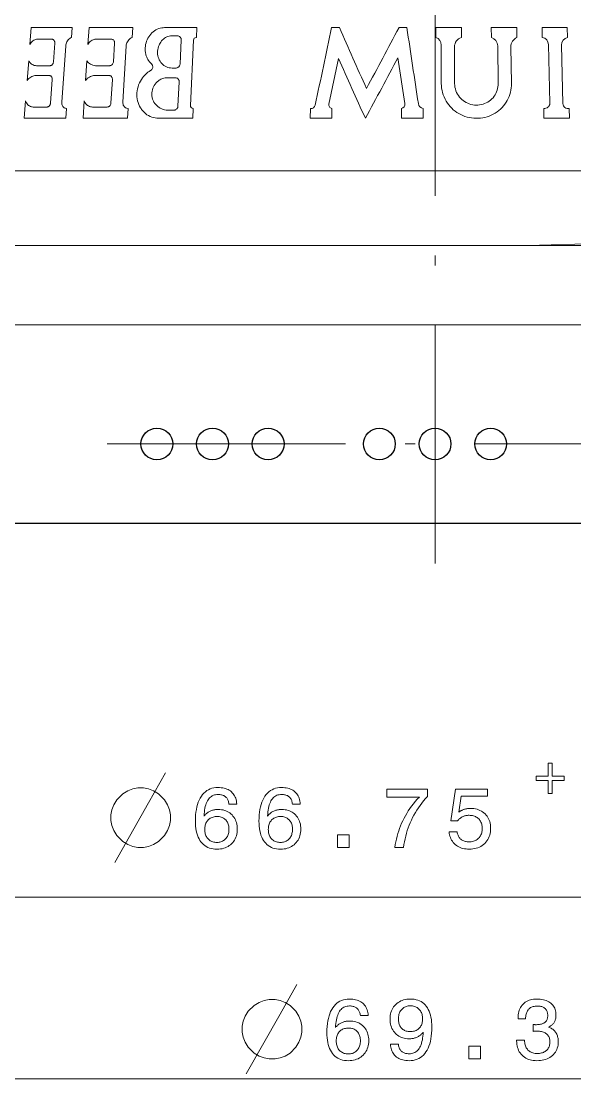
# Model space of a CAD drawing. Extents: x 0 to 297, y 0 to 420.
# Drawn here: x 87.8 to 115.7, y 100.2 to 153.5 of the extents above; entities that cross this region are included whole.
import ezdxf

# ---------------------------------------------------------------- set-up
doc = ezdxf.new("R2010")
doc.units = 0
doc.linetypes.add('DASHDOT', pattern=[18.5, 12, -3, 0.5, -3])

msp = doc.modelspace()

# ---------------------------------------------------------------- linework, layer by layer
at = {"color": 7, "linetype": 'DASHDOT', "lineweight": 13}
for p, q in [((108.657, 378.695), (108.657, 124.258)), ((92.158, 132.208), (125.571, 132.208))]:
    msp.add_line(p, q, dxfattribs=at)
at = {"color": 7, "lineweight": 13, "ltscale": 0.021229}
msp.add_line((88.269, 152.323), (88.333, 153.169), dxfattribs=at)
at = {"color": 7, "lineweight": 13, "ltscale": 0.05146}
msp.add_line((88.333, 153.169), (90.392, 153.169), dxfattribs=at)
at = {"color": 7, "lineweight": 13, "ltscale": 0.012431}
for p, q in [((90.392, 153.169), (90.358, 152.673)), ((90.113, 149.102), (90.078, 148.606))]:
    msp.add_line(p, q, dxfattribs=at)
at = {"color": 7, "lineweight": 13, "ltscale": 0.021213}
msp.add_line((91.188, 152.323), (91.243, 153.169), dxfattribs=at)
at = {"color": 7, "lineweight": 13, "ltscale": 0.054977}
msp.add_line((91.243, 153.169), (93.442, 153.169), dxfattribs=at)
at = {"color": 7, "lineweight": 13, "ltscale": 0.012422}
for p, q in [((93.442, 153.169), (93.414, 152.673)), ((93.21, 149.102), (93.181, 148.606))]:
    msp.add_line(p, q, dxfattribs=at)
at = {"color": 7, "lineweight": 13, "ltscale": 0.040527}
msp.add_line((95.045, 153.167), (96.666, 153.168), dxfattribs=at)
at = {"color": 7, "lineweight": 13, "ltscale": 0.012389}
msp.add_line((96.666, 153.168), (96.644, 152.673), dxfattribs=at)
at = {"color": 7, "lineweight": 13, "ltscale": 0.009804}
msp.add_line((103.452, 153.169), (103.844, 153.169), dxfattribs=at)
at = {"color": 7, "lineweight": 13, "ltscale": 0.009903}
msp.add_line((106.844, 153.169), (107.24, 153.169), dxfattribs=at)
at = {"color": 7, "lineweight": 13, "ltscale": 0.012402}
for p, q in [((108.697, 152.673), (108.697, 153.169)), ((109.985, 153.169), (109.988, 152.673)), ((106.964, 148.606), (106.968, 149.102)), ((108.057, 149.102), (108.056, 148.606))]:
    msp.add_line(p, q, dxfattribs=at)
at = {"color": 7, "lineweight": 13, "ltscale": 0.032215}
msp.add_line((108.697, 153.169), (109.985, 153.169), dxfattribs=at)
at = {"color": 7, "lineweight": 13, "ltscale": 0.012403}
for p, q in [((111.493, 152.673), (111.488, 153.169)), ((112.771, 153.169), (112.779, 152.673))]:
    msp.add_line(p, q, dxfattribs=at)
at = {"color": 7, "lineweight": 13, "ltscale": 0.032083}
msp.add_line((111.488, 153.169), (112.771, 153.169), dxfattribs=at)
at = {"color": 7, "lineweight": 13, "ltscale": 0.012405}
for p, q in [((114.053, 152.673), (114.043, 153.169)), ((102.378, 148.606), (102.389, 149.102)), ((114.135, 148.606), (114.125, 149.102))]:
    msp.add_line(p, q, dxfattribs=at)
at = {"color": 7, "lineweight": 13, "ltscale": 0.031731}
msp.add_line((114.043, 153.169), (115.312, 153.169), dxfattribs=at)
at = {"color": 7, "lineweight": 13, "ltscale": 0.012406}
for p, q in [((115.312, 153.169), (115.325, 152.673)), ((115.414, 149.102), (115.426, 148.606))]:
    msp.add_line(p, q, dxfattribs=at)
at = {"color": 7, "lineweight": 13, "ltscale": 0.018176}
msp.add_line((89.375, 152.585), (88.648, 152.585), dxfattribs=at)
at = {"color": 7, "lineweight": 13, "ltscale": 0.02344}
msp.add_line((89.457, 151.452), (89.524, 152.387), dxfattribs=at)
at = {"color": 7, "lineweight": 13, "ltscale": 0.01945}
msp.add_line((92.368, 152.585), (91.59, 152.585), dxfattribs=at)
at = {"color": 7, "lineweight": 13, "ltscale": 0.023423}
msp.add_line((92.474, 151.452), (92.53, 152.387), dxfattribs=at)
at = {"color": 7, "lineweight": 13, "ltscale": 0.007694}
msp.add_line((95.399, 152.751), (95.707, 152.751), dxfattribs=at)
at = {"color": 7, "lineweight": 13, "ltscale": 0.030544}
msp.add_line((95.881, 152.553), (95.823, 151.332), dxfattribs=at)
at = {"color": 7, "lineweight": 13, "ltscale": 0.082039}
msp.add_line((96.498, 152.53), (96.349, 149.252), dxfattribs=at)
at = {"color": 7, "lineweight": 13, "ltscale": 0.048523}
msp.add_line((108.973, 150.352), (108.971, 152.293), dxfattribs=at)
at = {"color": 7, "lineweight": 13, "ltscale": 0.073839}
msp.add_line((114.432, 149.363), (114.369, 152.316), dxfattribs=at)
at = {"color": 7, "lineweight": 13, "ltscale": 0.07355}
msp.add_line((115.025, 152.287), (115.095, 149.346), dxfattribs=at)
at = {"color": 7, "lineweight": 13, "ltscale": 0.070913}
msp.add_line((90.069, 152.244), (89.868, 149.415), dxfattribs=at)
at = {"color": 7, "lineweight": 13, "ltscale": 0.070861}
msp.add_line((93.113, 152.244), (92.945, 149.415), dxfattribs=at)
at = {"color": 7, "lineweight": 13, "ltscale": 0.04625}
msp.add_line((109.637, 152.203), (109.644, 150.353), dxfattribs=at)
at = {"color": 7, "lineweight": 13, "ltscale": 0.047525}
msp.add_line((111.833, 150.352), (111.812, 152.253), dxfattribs=at)
at = {"color": 7, "lineweight": 13, "ltscale": 0.046169}
msp.add_line((112.473, 152.199), (112.5, 150.352), dxfattribs=at)
at = {"color": 7, "lineweight": 13, "ltscale": 0.024876}
msp.add_line((88.13, 150.509), (88.206, 151.501), dxfattribs=at)
at = {"color": 7, "lineweight": 13, "ltscale": 0.016954}
msp.add_line((88.6, 151.253), (89.279, 151.253), dxfattribs=at)
at = {"color": 7, "lineweight": 13, "ltscale": 0.024857}
msp.add_line((91.069, 150.509), (91.134, 151.501), dxfattribs=at)
at = {"color": 7, "lineweight": 13, "ltscale": 0.01814}
msp.add_line((91.561, 151.253), (92.287, 151.253), dxfattribs=at)
at = {"color": 7, "lineweight": 13, "ltscale": 0.058922}
msp.add_line((103.799, 151.622), (103.313, 149.316), dxfattribs=at)
at = {"color": 7, "lineweight": 13, "ltscale": 0.058469}
msp.add_line((107.135, 149.342), (106.791, 151.655), dxfattribs=at)
at = {"color": 7, "lineweight": 13, "ltscale": 0.017144}
msp.add_line((89.243, 150.755), (88.557, 150.755), dxfattribs=at)
at = {"color": 7, "lineweight": 13, "ltscale": 0.018344}
msp.add_line((92.257, 150.755), (91.523, 150.755), dxfattribs=at)
at = {"color": 7, "lineweight": 13, "ltscale": 0.005165}
msp.add_line((95.628, 151.134), (95.422, 151.134), dxfattribs=at)
at = {"color": 7, "lineweight": 13, "ltscale": 0.029759}
msp.add_line((89.307, 149.37), (89.393, 150.557), dxfattribs=at)
at = {"color": 7, "lineweight": 13, "ltscale": 0.029737}
msp.add_line((92.348, 149.37), (92.42, 150.557), dxfattribs=at)
at = {"color": 7, "lineweight": 13, "ltscale": 0.011281}
msp.add_line((95.153, 150.638), (95.604, 150.638), dxfattribs=at)
at = {"color": 7, "lineweight": 13, "ltscale": 0.030638}
msp.add_line((95.78, 150.439), (95.721, 149.215), dxfattribs=at)
at = {"color": 7, "lineweight": 13, "ltscale": 0.021802}
msp.add_line((87.985, 148.606), (88.051, 149.475), dxfattribs=at)
at = {"color": 7, "lineweight": 13, "ltscale": 0.017209}
msp.add_line((88.44, 149.171), (89.128, 149.171), dxfattribs=at)
at = {"color": 7, "lineweight": 13, "ltscale": 0.021785}
msp.add_line((90.944, 148.606), (91.001, 149.475), dxfattribs=at)
at = {"color": 7, "lineweight": 13, "ltscale": 0.018413}
msp.add_line((91.423, 149.171), (92.16, 149.171), dxfattribs=at)
at = {"color": 7, "lineweight": 13, "ltscale": 0.012415}
msp.add_line((96.483, 149.102), (96.461, 148.606), dxfattribs=at)
at = {"color": 7, "lineweight": 13, "ltscale": 0.012404}
msp.add_line((103.471, 149.102), (103.461, 148.606), dxfattribs=at)
at = {"color": 7, "lineweight": 13, "ltscale": 0.052342}
msp.add_line((90.078, 148.606), (87.985, 148.606), dxfattribs=at)
at = {"color": 7, "lineweight": 13, "ltscale": 0.05592}
msp.add_line((93.181, 148.606), (90.944, 148.606), dxfattribs=at)
at = {"color": 7, "lineweight": 13, "ltscale": 0.04269}
msp.add_line((96.461, 148.606), (94.753, 148.606), dxfattribs=at)
at = {"color": 7, "lineweight": 13, "ltscale": 0.008134}
msp.add_line((95.526, 149.017), (95.2, 149.017), dxfattribs=at)
at = {"color": 7, "lineweight": 13, "ltscale": 0.027077}
msp.add_line((103.461, 148.606), (102.378, 148.606), dxfattribs=at)
at = {"color": 7, "lineweight": 13, "ltscale": 0.027278}
msp.add_line((108.056, 148.606), (106.964, 148.606), dxfattribs=at)
at = {"color": 7, "lineweight": 13, "ltscale": 0.032276}
msp.add_line((115.426, 148.606), (114.135, 148.606), dxfattribs=at)
at = {"color": 7, "lineweight": 13}
for p, q in [((138.881, 145.959), (74.217, 145.959)), ((113.332, 142.208), (143.32, 143.056)), ((139.087, 142.208), (73.982, 142.208)), ((139.087, 138.208), (73.982, 138.208)), ((78.236, 109.396), (139.077, 109.396)), ((76.936, 100.248), (140.377, 100.248))]:
    msp.add_line(p, q, dxfattribs=at)
at = {"color": 7, "lineweight": 30}
msp.add_line((142.032, 128.208), (75.282, 128.208), dxfattribs=at)
at = {"color": 7, "lineweight": 13}
for points in [[(94.385, 151.347), (94.334, 151.396), (94.287, 151.45), (94.244, 151.507), (94.205, 151.567), (94.171, 151.631), (94.146, 151.686), (94.125, 151.743), (94.107, 151.801), (94.095, 151.846), (94.086, 151.89), (94.078, 151.936), (94.073, 151.983), (94.068, 152.067), (94.069, 152.151), (94.077, 152.235), (94.091, 152.319), (94.111, 152.402), (94.137, 152.482), (94.169, 152.561), (94.207, 152.637), (94.25, 152.709), (94.298, 152.778), (94.351, 152.842), (94.409, 152.902), (94.471, 152.956), (94.536, 153.005), (94.605, 153.049), (94.678, 153.086), (94.752, 153.116), (94.829, 153.14), (94.9, 153.155), (94.973, 153.164), (95.045, 153.167)], [(88.648, 152.585), (88.604, 152.582), (88.56, 152.574), (88.518, 152.56), (88.468, 152.536), (88.42, 152.505), (88.376, 152.467), (88.336, 152.424), (88.3, 152.376), (88.269, 152.323)], [(89.524, 152.387), (89.524, 152.417), (89.52, 152.448), (89.512, 152.477), (89.497, 152.511), (89.486, 152.527), (89.474, 152.541), (89.462, 152.553), (89.448, 152.563), (89.425, 152.575), (89.4, 152.583), (89.375, 152.585)], [(90.358, 152.673), (90.313, 152.652), (90.27, 152.626), (90.229, 152.592), (90.192, 152.552), (90.158, 152.508), (90.13, 152.461), (90.107, 152.41), (90.088, 152.356), (90.076, 152.3), (90.069, 152.244)], [(91.59, 152.585), (91.543, 152.582), (91.497, 152.574), (91.451, 152.56), (91.398, 152.536), (91.348, 152.505), (91.301, 152.468), (91.258, 152.424), (91.22, 152.376), (91.188, 152.323)], [(92.53, 152.387), (92.53, 152.417), (92.526, 152.448), (92.517, 152.476), (92.509, 152.494), (92.5, 152.511), (92.484, 152.531), (92.466, 152.549), (92.446, 152.563), (92.422, 152.575), (92.395, 152.583), (92.368, 152.585)], [(93.414, 152.673), (93.366, 152.652), (93.321, 152.625), (93.278, 152.592), (93.239, 152.552), (93.205, 152.509), (93.175, 152.461), (93.151, 152.41), (93.132, 152.356), (93.12, 152.3), (93.113, 152.244)], [(95.422, 151.134), (95.349, 151.138), (95.278, 151.149), (95.208, 151.167), (95.141, 151.192), (95.076, 151.224), (95.015, 151.263), (94.959, 151.308), (94.906, 151.359), (94.858, 151.415), (94.816, 151.476), (94.78, 151.541), (94.75, 151.61), (94.726, 151.681), (94.708, 151.755), (94.697, 151.831), (94.692, 151.909), (94.694, 151.987), (94.703, 152.065), (94.718, 152.141), (94.739, 152.217), (94.767, 152.29), (94.792, 152.343), (94.819, 152.394), (94.85, 152.443)], [(94.85, 152.443), (94.89, 152.497), (94.935, 152.548), (94.984, 152.593), (95.037, 152.634), (95.093, 152.669), (95.152, 152.699), (95.212, 152.721), (95.273, 152.738), (95.336, 152.748), (95.399, 152.751)], [(95.707, 152.751), (95.736, 152.749), (95.764, 152.741), (95.79, 152.729), (95.813, 152.713), (95.834, 152.692), (95.852, 152.668), (95.866, 152.642), (95.875, 152.613), (95.88, 152.583), (95.881, 152.553)], [(88.206, 151.501), (88.233, 151.457), (88.264, 151.417), (88.298, 151.38), (88.335, 151.347), (88.383, 151.314), (88.434, 151.288), (88.488, 151.268), (88.543, 151.257), (88.6, 151.253)], [(89.279, 151.253), (89.304, 151.256), (89.33, 151.263), (89.354, 151.274), (89.37, 151.285), (89.385, 151.297), (89.411, 151.327), (89.432, 151.362), (89.444, 151.39), (89.452, 151.421), (89.457, 151.452)], [(92.287, 151.253), (92.314, 151.256), (92.341, 151.263), (92.367, 151.275), (92.384, 151.285), (92.399, 151.297), (92.414, 151.311), (92.427, 151.327), (92.449, 151.362), (92.462, 151.39), (92.47, 151.421), (92.474, 151.452)], [(94.339, 151.003), (94.371, 151.025), (94.399, 151.053), (94.422, 151.088), (94.439, 151.126), (94.448, 151.166), (94.45, 151.207), (94.444, 151.248), (94.431, 151.285), (94.422, 151.303), (94.411, 151.319), (94.399, 151.334), (94.385, 151.347)], [(95.823, 151.332), (95.819, 151.301), (95.811, 151.271), (95.798, 151.242), (95.788, 151.225), (95.775, 151.208), (95.757, 151.187), (95.736, 151.17), (95.713, 151.155), (95.686, 151.144), (95.657, 151.136), (95.628, 151.134)], [(88.557, 150.755), (88.51, 150.753), (88.463, 150.745), (88.416, 150.732), (88.362, 150.71), (88.309, 150.681), (88.259, 150.646), (88.212, 150.605), (88.169, 150.559), (88.13, 150.509)], [(89.393, 150.557), (89.393, 150.587), (89.389, 150.618), (89.381, 150.647), (89.365, 150.681), (89.355, 150.697), (89.343, 150.711), (89.33, 150.723), (89.316, 150.733), (89.293, 150.745), (89.268, 150.753), (89.243, 150.755)], [(91.523, 150.755), (91.472, 150.753), (91.422, 150.745), (91.372, 150.732), (91.314, 150.71), (91.259, 150.681), (91.206, 150.646), (91.156, 150.606), (91.11, 150.56), (91.069, 150.509)], [(92.42, 150.557), (92.42, 150.587), (92.415, 150.618), (92.406, 150.646), (92.398, 150.664), (92.389, 150.681), (92.373, 150.701), (92.355, 150.719), (92.335, 150.733), (92.31, 150.745), (92.284, 150.753), (92.257, 150.755)], [(94.753, 148.606), (94.663, 148.609), (94.573, 148.621), (94.486, 148.639), (94.4, 148.665), (94.317, 148.698), (94.237, 148.739), (94.16, 148.785), (94.103, 148.827), (94.048, 148.873), (93.996, 148.922), (93.947, 148.975), (93.917, 149.011), (93.888, 149.05), (93.86, 149.089), (93.834, 149.13), (93.787, 149.215), (93.747, 149.304), (93.714, 149.396), (93.688, 149.491), (93.669, 149.588), (93.657, 149.689), (93.653, 149.79), (93.656, 149.892), (93.667, 149.994), (93.684, 150.094), (93.709, 150.194), (93.741, 150.291), (93.78, 150.386), (93.826, 150.477), (93.878, 150.565), (93.926, 150.635), (93.978, 150.702), (94.034, 150.765), (94.094, 150.824), (94.151, 150.874), (94.211, 150.921), (94.274, 150.964), (94.339, 151.003)], [(94.47, 149.503), (94.455, 149.539), (94.442, 149.575), (94.422, 149.65), (94.409, 149.728), (94.403, 149.806), (94.405, 149.885), (94.415, 149.964), (94.432, 150.042), (94.456, 150.119), (94.487, 150.193), (94.525, 150.263), (94.57, 150.33), (94.62, 150.391), (94.675, 150.447), (94.735, 150.496), (94.767, 150.519), (94.8, 150.539), (94.851, 150.567), (94.903, 150.59), (94.957, 150.609), (95.013, 150.623), (95.083, 150.634), (95.153, 150.638)], [(95.604, 150.638), (95.633, 150.635), (95.661, 150.628), (95.688, 150.616), (95.712, 150.6), (95.733, 150.579), (95.75, 150.555), (95.764, 150.529), (95.774, 150.5), (95.779, 150.47), (95.78, 150.439)], [(112.5, 150.352), (112.498, 150.242), (112.489, 150.131), (112.473, 150.022), (112.45, 149.914), (112.42, 149.808), (112.384, 149.704), (112.34, 149.602), (112.291, 149.503), (112.235, 149.408), (112.173, 149.317), (112.104, 149.229), (112.03, 149.146), (111.951, 149.067), (111.867, 148.994), (111.778, 148.927), (111.685, 148.865), (111.588, 148.809), (111.487, 148.76), (111.384, 148.717), (111.277, 148.68), (111.168, 148.651), (111.057, 148.628), (110.945, 148.612), (110.832, 148.604), (110.719, 148.602), (110.606, 148.608), (110.493, 148.621), (110.381, 148.641), (110.271, 148.667), (110.163, 148.701), (110.057, 148.742), (109.954, 148.788), (109.854, 148.842), (109.758, 148.901), (109.666, 148.967), (109.578, 149.038), (109.495, 149.114), (109.417, 149.196), (109.345, 149.282), (109.278, 149.372), (109.216, 149.47), (109.16, 149.572), (109.111, 149.677), (109.069, 149.785), (109.035, 149.895), (109.008, 150.008), (108.989, 150.122), (108.977, 150.237), (108.973, 150.352)], [(109.644, 150.353), (109.648, 150.261), (109.661, 150.169), (109.681, 150.079), (109.708, 149.991), (109.743, 149.906), (109.786, 149.823), (109.835, 149.745), (109.887, 149.675), (109.945, 149.61), (110.007, 149.549), (110.075, 149.493), (110.147, 149.443), (110.222, 149.399), (110.301, 149.36), (110.383, 149.328), (110.467, 149.303), (110.552, 149.284), (110.639, 149.272), (110.727, 149.267), (110.815, 149.269), (110.902, 149.277), (110.988, 149.293), (111.073, 149.315), (111.155, 149.344), (111.234, 149.379), (111.31, 149.421), (111.383, 149.468), (111.452, 149.521), (111.516, 149.579), (111.575, 149.642), (111.628, 149.71), (111.676, 149.781), (111.718, 149.856), (111.753, 149.934), (111.783, 150.014), (111.805, 150.097), (111.821, 150.181), (111.831, 150.266), (111.833, 150.352)], [(88.051, 149.475), (88.073, 149.423), (88.099, 149.374), (88.13, 149.329), (88.165, 149.289), (88.205, 149.253), (88.247, 149.224), (88.292, 149.201), (88.34, 149.185), (88.389, 149.174), (88.44, 149.171)], [(89.128, 149.171), (89.154, 149.174), (89.18, 149.181), (89.204, 149.192), (89.22, 149.203), (89.235, 149.215), (89.262, 149.245), (89.283, 149.279), (89.295, 149.308), (89.303, 149.339), (89.307, 149.37)], [(89.868, 149.415), (89.868, 149.367), (89.874, 149.319), (89.887, 149.273), (89.906, 149.232), (89.93, 149.194), (89.959, 149.162), (89.993, 149.136), (90.031, 149.117), (90.051, 149.11), (90.092, 149.103), (90.113, 149.102)], [(91.001, 149.475), (91.025, 149.423), (91.055, 149.374), (91.089, 149.329), (91.127, 149.288), (91.17, 149.253), (91.216, 149.224), (91.265, 149.201), (91.316, 149.185), (91.369, 149.174), (91.423, 149.171)], [(92.16, 149.171), (92.187, 149.174), (92.215, 149.181), (92.241, 149.192), (92.257, 149.203), (92.273, 149.215), (92.288, 149.229), (92.301, 149.245), (92.323, 149.28), (92.336, 149.308), (92.344, 149.339), (92.348, 149.37)], [(92.945, 149.415), (92.946, 149.367), (92.953, 149.319), (92.967, 149.273), (92.987, 149.232), (93.014, 149.194), (93.045, 149.162), (93.082, 149.136), (93.123, 149.117), (93.144, 149.11), (93.188, 149.103), (93.21, 149.102)], [(95.2, 149.017), (95.123, 149.021), (95.047, 149.032), (94.972, 149.05), (94.9, 149.076), (94.831, 149.109), (94.765, 149.148), (94.705, 149.192), (94.65, 149.242), (94.599, 149.296), (94.553, 149.356), (94.513, 149.419), (94.49, 149.461), (94.47, 149.503)], [(95.721, 149.215), (95.717, 149.184), (95.709, 149.154), (95.697, 149.125), (95.68, 149.099), (95.66, 149.075), (95.636, 149.055), (95.611, 149.038), (95.583, 149.027), (95.555, 149.019), (95.526, 149.017)], [(92.543, 111.146), (94.243, 114.146), (95.093, 115.646)], [(99.158, 100.498), (100.858, 103.498), (101.708, 104.998)]]:
    msp.add_lwpolyline(points, dxfattribs=at)
for points in [[(114.344, 116.133), (114.556, 116.133), (114.556, 115.478), (115.152, 115.478), (115.152, 115.268), (114.556, 115.268), (114.556, 114.613), (114.344, 114.613), (114.344, 115.268), (113.745, 115.268), (113.745, 115.478), (114.344, 115.478)], [(93.993, 114.896), (93.693, 114.896), (93.443, 114.846), (93.193, 114.746), (92.943, 114.596), (92.643, 114.296), (92.493, 114.046), (92.393, 113.796), (92.343, 113.546), (92.343, 113.246), (92.393, 112.996), (92.493, 112.746), (92.643, 112.496), (92.943, 112.196), (93.193, 112.046), (93.443, 111.946), (93.693, 111.896), (93.993, 111.896), (94.243, 111.946), (94.493, 112.046), (94.743, 112.196), (95.043, 112.496), (95.193, 112.746), (95.293, 112.996), (95.343, 113.246), (95.343, 113.546), (95.293, 113.796), (95.193, 114.046), (95.043, 114.296), (94.743, 114.596), (94.493, 114.746), (94.243, 114.846)], [(98.679, 114.084), (98.283, 114.084), (98.277, 114.13), (98.269, 114.173), (98.258, 114.215), (98.245, 114.254), (98.23, 114.29), (98.213, 114.325), (98.193, 114.357), (98.171, 114.388), (98.147, 114.416), (98.12, 114.441), (98.091, 114.465), (98.06, 114.486), (98.027, 114.504), (97.992, 114.52), (97.955, 114.534), (97.916, 114.545), (97.875, 114.554), (97.831, 114.56), (97.786, 114.564), (97.739, 114.565), (97.674, 114.562), (97.613, 114.554), (97.555, 114.54), (97.5, 114.522), (97.448, 114.497), (97.399, 114.468), (97.354, 114.432), (97.311, 114.392), (97.271, 114.346), (97.235, 114.295), (97.201, 114.238), (97.171, 114.176), (97.143, 114.108), (97.118, 114.034), (97.096, 113.955), (97.077, 113.871), (97.061, 113.781), (97.048, 113.685), (97.038, 113.584), (97.03, 113.477), (97.056, 113.509), (97.083, 113.539), (97.111, 113.567), (97.14, 113.594), (97.171, 113.62), (97.202, 113.644), (97.235, 113.666), (97.268, 113.687), (97.303, 113.706), (97.339, 113.724), (97.376, 113.74), (97.414, 113.754), (97.452, 113.767), (97.492, 113.778), (97.532, 113.787), (97.574, 113.794), (97.616, 113.8), (97.659, 113.805), (97.702, 113.807), (97.747, 113.808), (97.831, 113.805), (97.911, 113.797), (97.988, 113.783), (98.062, 113.764), (98.133, 113.74), (98.2, 113.71), (98.265, 113.674), (98.326, 113.633), (98.384, 113.587), (98.439, 113.535), (98.489, 113.479), (98.534, 113.419), (98.574, 113.355), (98.609, 113.289), (98.638, 113.218), (98.662, 113.145), (98.68, 113.067), (98.694, 112.987), (98.702, 112.903), (98.704, 112.815), (98.701, 112.727), (98.693, 112.643), (98.679, 112.562), (98.659, 112.484), (98.634, 112.41), (98.603, 112.339), (98.566, 112.271), (98.524, 112.207), (98.476, 112.146), (98.423, 112.089), (98.365, 112.036), (98.303, 111.988), (98.238, 111.946), (98.17, 111.91), (98.098, 111.879), (98.022, 111.854), (97.944, 111.834), (97.861, 111.82), (97.775, 111.812), (97.686, 111.809), (97.583, 111.813), (97.485, 111.824), (97.392, 111.842), (97.304, 111.868), (97.221, 111.9), (97.142, 111.941), (97.069, 111.988), (97.001, 112.043), (96.937, 112.105), (96.878, 112.174), (96.825, 112.25), (96.778, 112.333), (96.735, 112.422), (96.699, 112.517), (96.668, 112.619), (96.643, 112.728), (96.623, 112.843), (96.609, 112.964), (96.601, 113.092), (96.598, 113.226), (96.601, 113.383), (96.61, 113.534), (96.625, 113.676), (96.646, 113.812), (96.673, 113.94), (96.705, 114.061), (96.744, 114.175), (96.789, 114.282), (96.84, 114.381), (96.896, 114.473), (96.958, 114.557), (97.025, 114.632), (97.097, 114.698), (97.173, 114.756), (97.255, 114.804), (97.341, 114.844), (97.431, 114.875), (97.527, 114.897), (97.627, 114.91), (97.732, 114.915), (97.816, 114.913), (97.896, 114.906), (97.973, 114.895), (98.046, 114.88), (98.115, 114.86), (98.181, 114.837), (98.243, 114.808), (98.302, 114.776), (98.357, 114.739), (98.408, 114.698), (98.455, 114.652), (98.498, 114.604), (98.536, 114.551), (98.57, 114.495), (98.6, 114.436), (98.624, 114.372), (98.645, 114.306), (98.661, 114.235), (98.672, 114.162)], [(101.877, 114.084), (101.481, 114.084), (101.475, 114.13), (101.467, 114.173), (101.456, 114.215), (101.444, 114.254), (101.429, 114.29), (101.411, 114.325), (101.391, 114.357), (101.369, 114.388), (101.345, 114.416), (101.318, 114.441), (101.29, 114.465), (101.259, 114.486), (101.226, 114.504), (101.191, 114.52), (101.153, 114.534), (101.114, 114.545), (101.073, 114.554), (101.03, 114.56), (100.984, 114.564), (100.937, 114.565), (100.873, 114.562), (100.811, 114.554), (100.753, 114.54), (100.698, 114.522), (100.646, 114.497), (100.598, 114.468), (100.552, 114.432), (100.509, 114.392), (100.469, 114.346), (100.433, 114.295), (100.399, 114.238), (100.369, 114.176), (100.341, 114.108), (100.316, 114.034), (100.294, 113.955), (100.275, 113.871), (100.259, 113.781), (100.246, 113.685), (100.236, 113.584), (100.228, 113.477), (100.254, 113.509), (100.281, 113.539), (100.309, 113.567), (100.339, 113.594), (100.369, 113.62), (100.4, 113.644), (100.433, 113.666), (100.467, 113.687), (100.501, 113.706), (100.537, 113.724), (100.574, 113.74), (100.612, 113.754), (100.651, 113.767), (100.69, 113.778), (100.73, 113.787), (100.772, 113.794), (100.814, 113.8), (100.857, 113.805), (100.901, 113.807), (100.945, 113.808), (101.029, 113.805), (101.109, 113.797), (101.186, 113.783), (101.26, 113.764), (101.331, 113.74), (101.399, 113.71), (101.463, 113.674), (101.524, 113.633), (101.582, 113.587), (101.637, 113.535), (101.687, 113.479), (101.732, 113.419), (101.772, 113.355), (101.807, 113.289), (101.836, 113.218), (101.86, 113.145), (101.878, 113.067), (101.892, 112.987), (101.9, 112.903), (101.902, 112.815), (101.9, 112.727), (101.891, 112.643), (101.877, 112.562), (101.857, 112.484), (101.832, 112.41), (101.801, 112.339), (101.764, 112.271), (101.722, 112.207), (101.674, 112.146), (101.621, 112.089), (101.563, 112.036), (101.501, 111.988), (101.436, 111.946), (101.368, 111.91), (101.296, 111.879), (101.221, 111.854), (101.142, 111.834), (101.059, 111.82), (100.973, 111.812), (100.884, 111.809), (100.781, 111.813), (100.683, 111.824), (100.59, 111.842), (100.502, 111.868), (100.419, 111.9), (100.34, 111.941), (100.267, 111.988), (100.199, 112.043), (100.135, 112.105), (100.077, 112.174), (100.023, 112.25), (99.976, 112.333), (99.934, 112.422), (99.897, 112.517), (99.866, 112.619), (99.841, 112.728), (99.822, 112.843), (99.807, 112.964), (99.799, 113.092), (99.796, 113.226), (99.799, 113.383), (99.808, 113.534), (99.823, 113.676), (99.844, 113.812), (99.871, 113.94), (99.904, 114.061), (99.942, 114.175), (99.987, 114.282), (100.038, 114.381), (100.095, 114.473), (100.157, 114.557), (100.223, 114.632), (100.295, 114.698), (100.372, 114.756), (100.453, 114.804), (100.539, 114.844), (100.629, 114.875), (100.725, 114.897), (100.825, 114.91), (100.93, 114.915), (101.014, 114.913), (101.094, 114.906), (101.171, 114.895), (101.244, 114.88), (101.313, 114.86), (101.379, 114.837), (101.441, 114.808), (101.5, 114.776), (101.555, 114.739), (101.606, 114.698), (101.653, 114.652), (101.696, 114.604), (101.735, 114.551), (101.768, 114.495), (101.798, 114.436), (101.823, 114.372), (101.843, 114.306), (101.859, 114.235), (101.87, 114.162)], [(106.637, 111.896), (106.659, 112.039), (106.684, 112.181), (106.714, 112.321), (106.748, 112.458), (106.785, 112.594), (106.827, 112.727), (106.873, 112.859), (106.923, 112.989), (106.977, 113.116), (107.035, 113.242), (107.097, 113.366), (107.164, 113.489), (107.236, 113.611), (107.312, 113.732), (107.393, 113.851), (107.478, 113.97), (107.569, 114.088), (107.663, 114.204), (107.763, 114.32), (107.867, 114.434), (106.226, 114.434), (106.226, 114.828), (108.282, 114.828), (108.282, 114.47), (108.182, 114.358), (108.085, 114.244), (107.993, 114.128), (107.906, 114.011), (107.822, 113.892), (107.743, 113.772), (107.668, 113.649), (107.597, 113.525), (107.53, 113.4), (107.468, 113.272), (107.41, 113.143), (107.356, 113.012), (107.306, 112.879), (107.26, 112.745), (107.219, 112.608), (107.181, 112.469), (107.148, 112.329), (107.119, 112.186), (107.094, 112.042), (107.074, 111.896)], [(109.365, 112.678), (109.766, 112.678), (109.774, 112.632), (109.785, 112.588), (109.799, 112.547), (109.814, 112.507), (109.833, 112.469), (109.853, 112.434), (109.877, 112.4), (109.902, 112.369), (109.93, 112.339), (109.961, 112.312), (109.994, 112.287), (110.028, 112.265), (110.064, 112.245), (110.102, 112.228), (110.142, 112.213), (110.184, 112.201), (110.227, 112.192), (110.272, 112.186), (110.318, 112.182), (110.367, 112.18), (110.426, 112.182), (110.483, 112.188), (110.537, 112.197), (110.589, 112.21), (110.639, 112.226), (110.686, 112.246), (110.731, 112.27), (110.774, 112.298), (110.814, 112.329), (110.852, 112.364), (110.887, 112.402), (110.918, 112.442), (110.945, 112.484), (110.969, 112.529), (110.989, 112.576), (111.006, 112.626), (111.019, 112.677), (111.028, 112.731), (111.033, 112.788), (111.035, 112.847), (111.033, 112.906), (111.028, 112.964), (111.019, 113.019), (111.006, 113.071), (110.99, 113.121), (110.97, 113.169), (110.946, 113.214), (110.919, 113.256), (110.888, 113.296), (110.854, 113.334), (110.816, 113.368), (110.776, 113.399), (110.734, 113.426), (110.689, 113.45), (110.641, 113.47), (110.592, 113.486), (110.539, 113.499), (110.484, 113.508), (110.427, 113.513), (110.367, 113.515), (110.332, 113.514), (110.298, 113.512), (110.265, 113.509), (110.232, 113.504), (110.2, 113.497), (110.168, 113.49), (110.137, 113.481), (110.106, 113.47), (110.077, 113.458), (110.047, 113.445), (110.019, 113.431), (109.991, 113.415), (109.964, 113.397), (109.938, 113.379), (109.912, 113.359), (109.887, 113.337), (109.863, 113.315), (109.84, 113.291), (109.817, 113.265), (109.796, 113.239), (109.452, 113.239), (109.688, 114.828), (111.29, 114.828), (111.29, 114.474), (109.977, 114.474), (109.857, 113.667), (109.879, 113.685), (109.901, 113.703), (109.925, 113.719), (109.949, 113.735), (109.974, 113.75), (110, 113.764), (110.026, 113.777), (110.054, 113.789), (110.082, 113.801), (110.111, 113.811), (110.14, 113.82), (110.17, 113.829), (110.201, 113.836), (110.232, 113.843), (110.264, 113.848), (110.296, 113.853), (110.329, 113.856), (110.362, 113.859), (110.396, 113.86), (110.43, 113.861), (110.521, 113.858), (110.608, 113.85), (110.691, 113.836), (110.771, 113.817), (110.847, 113.792), (110.919, 113.762), (110.988, 113.726), (111.053, 113.685), (111.115, 113.639), (111.173, 113.587), (111.227, 113.53), (111.275, 113.47), (111.317, 113.407), (111.353, 113.34), (111.384, 113.27), (111.41, 113.196), (111.429, 113.119), (111.443, 113.039), (111.452, 112.955), (111.455, 112.868), (111.452, 112.775), (111.443, 112.686), (111.428, 112.6), (111.407, 112.518), (111.38, 112.44), (111.347, 112.365), (111.309, 112.294), (111.264, 112.227), (111.213, 112.163), (111.156, 112.102), (111.095, 112.047), (111.03, 111.997), (110.961, 111.953), (110.889, 111.915), (110.813, 111.883), (110.734, 111.856), (110.65, 111.836), (110.564, 111.821), (110.473, 111.812), (110.38, 111.809), (110.296, 111.812), (110.216, 111.819), (110.138, 111.831), (110.064, 111.848), (109.992, 111.869), (109.923, 111.895), (109.857, 111.927), (109.794, 111.962), (109.734, 112.003), (109.676, 112.049), (109.623, 112.098), (109.575, 112.15), (109.531, 112.206), (109.493, 112.264), (109.459, 112.326), (109.43, 112.39), (109.407, 112.457), (109.388, 112.528), (109.374, 112.601)], [(98.287, 112.811), (98.285, 112.868), (98.28, 112.923), (98.272, 112.976), (98.261, 113.026), (98.246, 113.074), (98.228, 113.12), (98.207, 113.163), (98.183, 113.204), (98.155, 113.243), (98.124, 113.279), (98.091, 113.312), (98.055, 113.342), (98.018, 113.368), (97.978, 113.391), (97.937, 113.41), (97.893, 113.426), (97.848, 113.438), (97.8, 113.447), (97.75, 113.452), (97.699, 113.454), (97.641, 113.452), (97.586, 113.447), (97.533, 113.438), (97.483, 113.426), (97.435, 113.41), (97.39, 113.391), (97.348, 113.369), (97.308, 113.343), (97.271, 113.314), (97.236, 113.281), (97.204, 113.245), (97.175, 113.207), (97.15, 113.166), (97.129, 113.122), (97.11, 113.076), (97.095, 113.027), (97.083, 112.976), (97.075, 112.922), (97.07, 112.865), (97.068, 112.806), (97.07, 112.747), (97.075, 112.691), (97.083, 112.637), (97.095, 112.585), (97.11, 112.536), (97.128, 112.489), (97.149, 112.445), (97.174, 112.404), (97.202, 112.365), (97.234, 112.328), (97.268, 112.294), (97.305, 112.264), (97.344, 112.238), (97.385, 112.215), (97.428, 112.195), (97.474, 112.179), (97.523, 112.167), (97.573, 112.158), (97.626, 112.153), (97.682, 112.151), (97.735, 112.153), (97.786, 112.158), (97.834, 112.167), (97.881, 112.18), (97.926, 112.196), (97.969, 112.216), (98.009, 112.24), (98.048, 112.268), (98.085, 112.299), (98.119, 112.333), (98.151, 112.371), (98.18, 112.411), (98.205, 112.453), (98.226, 112.497), (98.245, 112.544), (98.26, 112.593), (98.272, 112.644), (98.28, 112.697), (98.285, 112.753)], [(101.485, 112.811), (101.483, 112.868), (101.478, 112.923), (101.47, 112.976), (101.459, 113.026), (101.444, 113.074), (101.427, 113.12), (101.405, 113.163), (101.381, 113.204), (101.353, 113.243), (101.323, 113.279), (101.289, 113.312), (101.254, 113.342), (101.216, 113.368), (101.177, 113.391), (101.135, 113.41), (101.091, 113.426), (101.046, 113.438), (100.998, 113.447), (100.948, 113.452), (100.897, 113.454), (100.839, 113.452), (100.784, 113.447), (100.731, 113.438), (100.681, 113.426), (100.633, 113.41), (100.588, 113.391), (100.546, 113.369), (100.506, 113.343), (100.469, 113.314), (100.434, 113.281), (100.402, 113.245), (100.374, 113.207), (100.349, 113.166), (100.327, 113.122), (100.308, 113.076), (100.293, 113.027), (100.281, 112.976), (100.273, 112.922), (100.268, 112.865), (100.266, 112.806), (100.268, 112.747), (100.273, 112.691), (100.281, 112.637), (100.293, 112.585), (100.308, 112.536), (100.326, 112.489), (100.347, 112.445), (100.372, 112.404), (100.4, 112.365), (100.432, 112.328), (100.466, 112.294), (100.503, 112.264), (100.542, 112.238), (100.583, 112.215), (100.627, 112.195), (100.673, 112.179), (100.721, 112.167), (100.772, 112.158), (100.825, 112.153), (100.88, 112.151), (100.933, 112.153), (100.984, 112.158), (101.033, 112.167), (101.079, 112.18), (101.124, 112.196), (101.167, 112.216), (101.208, 112.24), (101.246, 112.268), (101.283, 112.299), (101.317, 112.333), (101.349, 112.371), (101.378, 112.411), (101.403, 112.453), (101.425, 112.497), (101.443, 112.544), (101.458, 112.593), (101.47, 112.644), (101.478, 112.697), (101.483, 112.753)], [(103.741, 111.896), (103.741, 112.539), (104.337, 112.539), (104.337, 111.896)], [(100.608, 104.248), (100.308, 104.248), (100.058, 104.198), (99.808, 104.098), (99.558, 103.948), (99.258, 103.648), (99.108, 103.398), (99.008, 103.148), (98.958, 102.898), (98.958, 102.598), (99.008, 102.348), (99.108, 102.098), (99.258, 101.848), (99.558, 101.548), (99.808, 101.398), (100.058, 101.298), (100.308, 101.248), (100.608, 101.248), (100.858, 101.298), (101.108, 101.398), (101.358, 101.548), (101.658, 101.848), (101.808, 102.098), (101.908, 102.348), (101.958, 102.598), (101.958, 102.898), (101.908, 103.148), (101.808, 103.398), (101.658, 103.648), (101.358, 103.948), (101.108, 104.098), (100.858, 104.198)], [(105.294, 103.436), (104.898, 103.436), (104.892, 103.482), (104.884, 103.526), (104.874, 103.567), (104.861, 103.606), (104.846, 103.643), (104.828, 103.677), (104.809, 103.71), (104.787, 103.74), (104.762, 103.768), (104.736, 103.794), (104.707, 103.817), (104.676, 103.838), (104.643, 103.857), (104.608, 103.873), (104.571, 103.886), (104.531, 103.897), (104.49, 103.906), (104.447, 103.912), (104.401, 103.916), (104.354, 103.917), (104.29, 103.914), (104.229, 103.906), (104.17, 103.893), (104.115, 103.874), (104.064, 103.85), (104.015, 103.82), (103.969, 103.785), (103.926, 103.744), (103.887, 103.699), (103.85, 103.647), (103.817, 103.59), (103.786, 103.528), (103.758, 103.46), (103.733, 103.387), (103.711, 103.308), (103.692, 103.223), (103.676, 103.133), (103.663, 103.037), (103.653, 102.936), (103.646, 102.829), (103.671, 102.861), (103.698, 102.891), (103.727, 102.92), (103.756, 102.947), (103.786, 102.972), (103.817, 102.996), (103.85, 103.018), (103.884, 103.039), (103.919, 103.058), (103.954, 103.076), (103.991, 103.092), (104.029, 103.106), (104.068, 103.119), (104.107, 103.13), (104.148, 103.139), (104.189, 103.147), (104.231, 103.153), (104.274, 103.157), (104.318, 103.159), (104.362, 103.16), (104.446, 103.158), (104.526, 103.149), (104.603, 103.136), (104.677, 103.117), (104.748, 103.092), (104.816, 103.062), (104.88, 103.026), (104.941, 102.986), (104.999, 102.939), (105.054, 102.887), (105.104, 102.831), (105.15, 102.771), (105.189, 102.708), (105.224, 102.641), (105.253, 102.571), (105.277, 102.497), (105.296, 102.42), (105.309, 102.339), (105.317, 102.255), (105.32, 102.167), (105.317, 102.08), (105.308, 101.995), (105.294, 101.914), (105.274, 101.837), (105.249, 101.762), (105.218, 101.691), (105.182, 101.624), (105.139, 101.559), (105.092, 101.499), (105.038, 101.441), (104.98, 101.388), (104.919, 101.34), (104.854, 101.299), (104.785, 101.262), (104.713, 101.231), (104.638, 101.206), (104.559, 101.187), (104.476, 101.173), (104.391, 101.164), (104.301, 101.162), (104.198, 101.165), (104.1, 101.176), (104.007, 101.194), (103.919, 101.22), (103.836, 101.253), (103.758, 101.293), (103.684, 101.34), (103.616, 101.395), (103.552, 101.457), (103.494, 101.526), (103.441, 101.603), (103.393, 101.685), (103.351, 101.774), (103.314, 101.87), (103.284, 101.972), (103.258, 102.08), (103.239, 102.195), (103.225, 102.316), (103.216, 102.444), (103.213, 102.578), (103.216, 102.736), (103.225, 102.886), (103.24, 103.029), (103.261, 103.164), (103.288, 103.293), (103.321, 103.414), (103.36, 103.528), (103.404, 103.634), (103.455, 103.733), (103.512, 103.825), (103.574, 103.909), (103.641, 103.984), (103.712, 104.051), (103.789, 104.108), (103.87, 104.157), (103.956, 104.196), (104.047, 104.227), (104.142, 104.249), (104.243, 104.263), (104.348, 104.267), (104.431, 104.265), (104.512, 104.258), (104.588, 104.247), (104.661, 104.232), (104.731, 104.213), (104.796, 104.189), (104.858, 104.161), (104.917, 104.128), (104.972, 104.091), (105.023, 104.05), (105.071, 104.005), (105.113, 103.956), (105.152, 103.904), (105.186, 103.848), (105.215, 103.788), (105.24, 103.725), (105.26, 103.658), (105.276, 103.588), (105.287, 103.514)], [(106.42, 101.99), (106.816, 101.99), (106.82, 101.946), (106.826, 101.904), (106.835, 101.864), (106.846, 101.826), (106.86, 101.789), (106.876, 101.755), (106.896, 101.723), (106.918, 101.693), (106.942, 101.664), (106.969, 101.638), (106.999, 101.614), (107.03, 101.593), (107.064, 101.574), (107.099, 101.557), (107.137, 101.543), (107.177, 101.532), (107.219, 101.523), (107.262, 101.517), (107.308, 101.513), (107.356, 101.512), (107.42, 101.514), (107.481, 101.522), (107.54, 101.536), (107.595, 101.555), (107.646, 101.579), (107.695, 101.608), (107.741, 101.643), (107.784, 101.684), (107.823, 101.729), (107.86, 101.78), (107.893, 101.837), (107.924, 101.899), (107.952, 101.967), (107.977, 102.04), (107.999, 102.12), (108.018, 102.204), (108.034, 102.295), (108.047, 102.391), (108.057, 102.492), (108.064, 102.599), (108.039, 102.567), (108.012, 102.537), (107.984, 102.508), (107.954, 102.481), (107.924, 102.455), (107.893, 102.431), (107.86, 102.408), (107.827, 102.388), (107.792, 102.368), (107.757, 102.351), (107.72, 102.335), (107.682, 102.32), (107.644, 102.308), (107.605, 102.297), (107.565, 102.287), (107.524, 102.28), (107.482, 102.274), (107.44, 102.27), (107.396, 102.267), (107.352, 102.266), (107.268, 102.269), (107.188, 102.277), (107.111, 102.291), (107.037, 102.31), (106.966, 102.335), (106.898, 102.365), (106.834, 102.4), (106.773, 102.441), (106.715, 102.487), (106.66, 102.539), (106.61, 102.596), (106.565, 102.656), (106.525, 102.719), (106.49, 102.786), (106.461, 102.856), (106.437, 102.93), (106.419, 103.007), (106.405, 103.087), (106.397, 103.172), (106.395, 103.259), (106.398, 103.347), (106.406, 103.432), (106.42, 103.513), (106.44, 103.591), (106.465, 103.666), (106.496, 103.737), (106.533, 103.805), (106.575, 103.869), (106.623, 103.93), (106.676, 103.988), (106.734, 104.041), (106.796, 104.088), (106.861, 104.13), (106.929, 104.167), (107.001, 104.197), (107.077, 104.222), (107.155, 104.242), (107.238, 104.256), (107.324, 104.264), (107.413, 104.267), (107.516, 104.263), (107.613, 104.252), (107.706, 104.234), (107.794, 104.209), (107.877, 104.176), (107.954, 104.136), (108.028, 104.088), (108.096, 104.034), (108.159, 103.972), (108.217, 103.902), (108.27, 103.826), (108.318, 103.744), (108.36, 103.654), (108.396, 103.559), (108.427, 103.457), (108.452, 103.349), (108.471, 103.234), (108.485, 103.112), (108.494, 102.985), (108.497, 102.85), (108.494, 102.692), (108.485, 102.541), (108.47, 102.397), (108.449, 102.261), (108.422, 102.132), (108.39, 102.011), (108.351, 101.897), (108.306, 101.79), (108.256, 101.692), (108.199, 101.6), (108.137, 101.517), (108.07, 101.442), (107.998, 101.376), (107.921, 101.32), (107.839, 101.271), (107.752, 101.232), (107.659, 101.201), (107.562, 101.179), (107.459, 101.166), (107.352, 101.162), (107.268, 101.164), (107.188, 101.171), (107.112, 101.182), (107.039, 101.198), (106.969, 101.218), (106.903, 101.243), (106.84, 101.272), (106.781, 101.306), (106.725, 101.344), (106.673, 101.387), (106.625, 101.434), (106.582, 101.484), (106.544, 101.536), (106.511, 101.592), (106.483, 101.651), (106.46, 101.713), (106.443, 101.777), (106.43, 101.845), (106.423, 101.916)], [(106.812, 103.264), (106.814, 103.207), (106.819, 103.152), (106.827, 103.1), (106.838, 103.049), (106.852, 103.002), (106.87, 102.957), (106.891, 102.914), (106.915, 102.873), (106.943, 102.835), (106.973, 102.799), (107.007, 102.766), (107.042, 102.736), (107.08, 102.71), (107.119, 102.687), (107.161, 102.668), (107.205, 102.653), (107.25, 102.64), (107.298, 102.632), (107.348, 102.626), (107.4, 102.625), (107.458, 102.626), (107.513, 102.632), (107.566, 102.64), (107.616, 102.652), (107.664, 102.668), (107.709, 102.687), (107.751, 102.709), (107.791, 102.735), (107.828, 102.764), (107.863, 102.797), (107.895, 102.832), (107.923, 102.87), (107.949, 102.911), (107.97, 102.954), (107.989, 103), (108.004, 103.049), (108.016, 103.1), (108.024, 103.153), (108.029, 103.209), (108.031, 103.268), (108.029, 103.327), (108.024, 103.383), (108.016, 103.438), (108.004, 103.489), (107.989, 103.538), (107.97, 103.585), (107.949, 103.629), (107.923, 103.671), (107.895, 103.711), (107.863, 103.747), (107.828, 103.781), (107.791, 103.811), (107.752, 103.838), (107.711, 103.861), (107.667, 103.881), (107.621, 103.897), (107.572, 103.909), (107.521, 103.918), (107.468, 103.924), (107.413, 103.926), (107.36, 103.924), (107.309, 103.918), (107.26, 103.909), (107.214, 103.896), (107.169, 103.88), (107.127, 103.86), (107.086, 103.836), (107.048, 103.809), (107.012, 103.778), (106.978, 103.743), (106.946, 103.706), (106.918, 103.666), (106.893, 103.623), (106.872, 103.579), (106.854, 103.532), (106.839, 103.483), (106.827, 103.432), (106.819, 103.378), (106.814, 103.322)], [(112.764, 102.188), (113.162, 102.188), (113.165, 102.127), (113.171, 102.068), (113.18, 102.011), (113.193, 101.958), (113.209, 101.908), (113.228, 101.86), (113.25, 101.815), (113.275, 101.773), (113.304, 101.734), (113.336, 101.698), (113.371, 101.665), (113.408, 101.636), (113.449, 101.609), (113.492, 101.587), (113.537, 101.568), (113.585, 101.552), (113.636, 101.54), (113.69, 101.531), (113.746, 101.526), (113.805, 101.524), (113.863, 101.526), (113.918, 101.531), (113.971, 101.538), (114.021, 101.55), (114.069, 101.564), (114.114, 101.581), (114.157, 101.602), (114.197, 101.625), (114.235, 101.652), (114.27, 101.682), (114.302, 101.715), (114.331, 101.75), (114.357, 101.788), (114.379, 101.828), (114.397, 101.87), (114.413, 101.915), (114.424, 101.962), (114.433, 102.011), (114.438, 102.063), (114.44, 102.117), (114.438, 102.166), (114.433, 102.213), (114.425, 102.257), (114.413, 102.3), (114.398, 102.34), (114.379, 102.378), (114.358, 102.414), (114.332, 102.447), (114.304, 102.479), (114.272, 102.508), (114.237, 102.534), (114.2, 102.558), (114.159, 102.579), (114.116, 102.597), (114.07, 102.613), (114.022, 102.626), (113.971, 102.635), (113.917, 102.642), (113.86, 102.647), (113.801, 102.648), (113.792, 102.648), (113.784, 102.648), (113.775, 102.648), (113.766, 102.648), (113.758, 102.647), (113.749, 102.647), (113.74, 102.647), (113.731, 102.647), (113.722, 102.646), (113.712, 102.646), (113.703, 102.645), (113.693, 102.645), (113.682, 102.644), (113.671, 102.644), (113.659, 102.643), (113.646, 102.643), (113.633, 102.642), (113.619, 102.641), (113.605, 102.64), (113.59, 102.639), (113.59, 102.979), (113.599, 102.979), (113.608, 102.978), (113.618, 102.978), (113.627, 102.977), (113.635, 102.977), (113.644, 102.977), (113.653, 102.977), (113.662, 102.976), (113.67, 102.976), (113.679, 102.976), (113.687, 102.976), (113.695, 102.975), (113.703, 102.975), (113.711, 102.975), (113.719, 102.975), (113.727, 102.975), (113.735, 102.975), (113.742, 102.975), (113.749, 102.975), (113.757, 102.975), (113.813, 102.976), (113.867, 102.979), (113.918, 102.985), (113.965, 102.993), (114.01, 103.003), (114.051, 103.016), (114.09, 103.031), (114.126, 103.048), (114.158, 103.068), (114.188, 103.09), (114.214, 103.114), (114.238, 103.14), (114.259, 103.169), (114.277, 103.201), (114.293, 103.235), (114.306, 103.271), (114.315, 103.31), (114.322, 103.351), (114.327, 103.395), (114.328, 103.441), (114.327, 103.485), (114.323, 103.527), (114.316, 103.568), (114.306, 103.606), (114.294, 103.642), (114.279, 103.676), (114.261, 103.708), (114.241, 103.737), (114.218, 103.765), (114.192, 103.791), (114.164, 103.814), (114.133, 103.835), (114.1, 103.853), (114.064, 103.869), (114.026, 103.882), (113.986, 103.893), (113.943, 103.902), (113.898, 103.908), (113.851, 103.912), (113.801, 103.913), (113.745, 103.911), (113.692, 103.906), (113.641, 103.898), (113.594, 103.887), (113.549, 103.872), (113.507, 103.854), (113.467, 103.833), (113.431, 103.809), (113.397, 103.781), (113.366, 103.751), (113.337, 103.717), (113.312, 103.68), (113.29, 103.639), (113.27, 103.596), (113.254, 103.55), (113.241, 103.501), (113.23, 103.449), (113.223, 103.394), (113.218, 103.335), (113.217, 103.274), (112.833, 103.274), (112.833, 103.304), (112.836, 103.39), (112.843, 103.473), (112.856, 103.552), (112.874, 103.627), (112.897, 103.699), (112.925, 103.768), (112.959, 103.833), (112.997, 103.894), (113.041, 103.952), (113.089, 104.006), (113.142, 104.055), (113.199, 104.1), (113.259, 104.139), (113.323, 104.173), (113.39, 104.202), (113.461, 104.225), (113.535, 104.244), (113.613, 104.257), (113.695, 104.264), (113.78, 104.267), (113.87, 104.265), (113.955, 104.259), (114.037, 104.248), (114.114, 104.233), (114.188, 104.214), (114.257, 104.19), (114.322, 104.163), (114.383, 104.131), (114.44, 104.095), (114.492, 104.054), (114.54, 104.01), (114.583, 103.962), (114.621, 103.911), (114.654, 103.857), (114.682, 103.799), (114.705, 103.738), (114.723, 103.673), (114.735, 103.605), (114.743, 103.534), (114.745, 103.46), (114.744, 103.417), (114.742, 103.375), (114.737, 103.335), (114.73, 103.296), (114.721, 103.258), (114.711, 103.222), (114.698, 103.187), (114.684, 103.153), (114.668, 103.12), (114.649, 103.089), (114.629, 103.059), (114.607, 103.03), (114.584, 103.003), (114.558, 102.977), (114.531, 102.953), (114.501, 102.93), (114.47, 102.909), (114.437, 102.89), (114.403, 102.871), (114.366, 102.855), (114.413, 102.836), (114.458, 102.815), (114.501, 102.793), (114.541, 102.768), (114.579, 102.741), (114.615, 102.713), (114.648, 102.682), (114.679, 102.649), (114.708, 102.615), (114.734, 102.578), (114.758, 102.54), (114.779, 102.5), (114.798, 102.458), (114.814, 102.414), (114.828, 102.369), (114.839, 102.322), (114.848, 102.273), (114.854, 102.223), (114.858, 102.171), (114.859, 102.117), (114.856, 102.032), (114.847, 101.951), (114.833, 101.873), (114.812, 101.798), (114.785, 101.727), (114.753, 101.66), (114.715, 101.595), (114.67, 101.534), (114.62, 101.477), (114.564, 101.423), (114.503, 101.373), (114.438, 101.329), (114.37, 101.29), (114.297, 101.256), (114.22, 101.227), (114.14, 101.203), (114.056, 101.185), (113.968, 101.172), (113.876, 101.164), (113.78, 101.162), (113.689, 101.164), (113.602, 101.173), (113.518, 101.186), (113.439, 101.205), (113.363, 101.23), (113.291, 101.26), (113.222, 101.295), (113.158, 101.336), (113.097, 101.382), (113.04, 101.434), (112.987, 101.49), (112.94, 101.55), (112.899, 101.613), (112.863, 101.68), (112.833, 101.751), (112.808, 101.825), (112.789, 101.903), (112.775, 101.985), (112.766, 102.07), (112.764, 102.159)], [(104.902, 102.163), (104.9, 102.22), (104.896, 102.276), (104.887, 102.328), (104.876, 102.379), (104.862, 102.427), (104.844, 102.472), (104.823, 102.515), (104.798, 102.556), (104.771, 102.595), (104.74, 102.631), (104.706, 102.664), (104.671, 102.694), (104.633, 102.72), (104.594, 102.743), (104.552, 102.762), (104.509, 102.778), (104.463, 102.79), (104.415, 102.799), (104.366, 102.804), (104.314, 102.806), (104.256, 102.804), (104.201, 102.799), (104.148, 102.79), (104.098, 102.778), (104.051, 102.763), (104.006, 102.744), (103.963, 102.721), (103.923, 102.695), (103.886, 102.666), (103.851, 102.633), (103.819, 102.597), (103.791, 102.559), (103.766, 102.518), (103.744, 102.474), (103.725, 102.428), (103.71, 102.379), (103.699, 102.328), (103.69, 102.274), (103.685, 102.218), (103.684, 102.159), (103.685, 102.1), (103.69, 102.043), (103.698, 101.989), (103.71, 101.938), (103.725, 101.888), (103.743, 101.842), (103.765, 101.798), (103.789, 101.756), (103.818, 101.717), (103.849, 101.68), (103.883, 101.647), (103.92, 101.617), (103.959, 101.59), (104, 101.567), (104.044, 101.547), (104.09, 101.531), (104.138, 101.519), (104.189, 101.51), (104.242, 101.505), (104.297, 101.503), (104.35, 101.505), (104.401, 101.51), (104.45, 101.52), (104.497, 101.532), (104.541, 101.549), (104.584, 101.569), (104.625, 101.593), (104.663, 101.62), (104.7, 101.651), (104.734, 101.686), (104.766, 101.723), (104.795, 101.763), (104.82, 101.805), (104.842, 101.849), (104.86, 101.896), (104.875, 101.945), (104.887, 101.996), (104.895, 102.049), (104.9, 102.105)], [(110.356, 101.248), (110.356, 101.891), (110.953, 101.891), (110.953, 101.248)]]:
    msp.add_lwpolyline(points, close=True, dxfattribs=at)
at = {"color": 7, "lineweight": 30}
for centre in [(94.657, 132.208), (97.457, 132.208), (100.257, 132.208), (105.857, 132.208), (108.657, 132.208), (111.457, 132.208)]:
    msp.add_circle(centre, 0.8, dxfattribs=at)
at = {"color": 7, "lineweight": 13}
for centre, radius, start, end in [((-741.187, 329.716), 862.892, 347.928953, 348.194024), ((387.772, 277.901), 310.118, 203.71619, 204.33524), ((-285.776, 361.102), 444.282, 331.64662, 332.09415), ((975.171, 281.885), 877.423, 188.435538, 188.68831), ((96.646, 152.527), 0.147, 90.8078, 179.0326), ((108.568, 152.292), 0.402, 0.1378, 71.3993), ((110.126, 152.205), 0.489, 106.4477, 180.2176), ((111.367, 152.247), 0.445, 0.7589, 73.538), ((112.98, 152.208), 0.507, 113.3965, 181.064), ((113.999, 152.308), 0.369, 1.2016, 81.6431), ((115.407, 152.301), 0.382, 102.458, 182.11), ((91.567, 151.752), 0.499, 210.0669, 269.3676), ((387.624, 277.035), 310.298, 203.83909, 204.4495), ((-288.486, 362.219), 447.862, 331.51277, 331.95574), ((96.487, 149.239), 0.138, 174.9328, 268.1337), ((102.422, 149.307), 0.208, 261.0128, 347.9848), ((103.486, 149.278), 0.177, 167.5847, 264.8887), ((106.923, 149.312), 0.215, 282.0823, 8.0972), ((108.102, 149.388), 0.289, 189.1097, 261.0779), ((114.173, 149.357), 0.259, 259.5027, 1.4109), ((115.353, 149.352), 0.258, 181.3642, 283.6337)]:
    msp.add_arc(centre, radius, start, end, dxfattribs=at)

doc.saveas('drawing.dxf')
